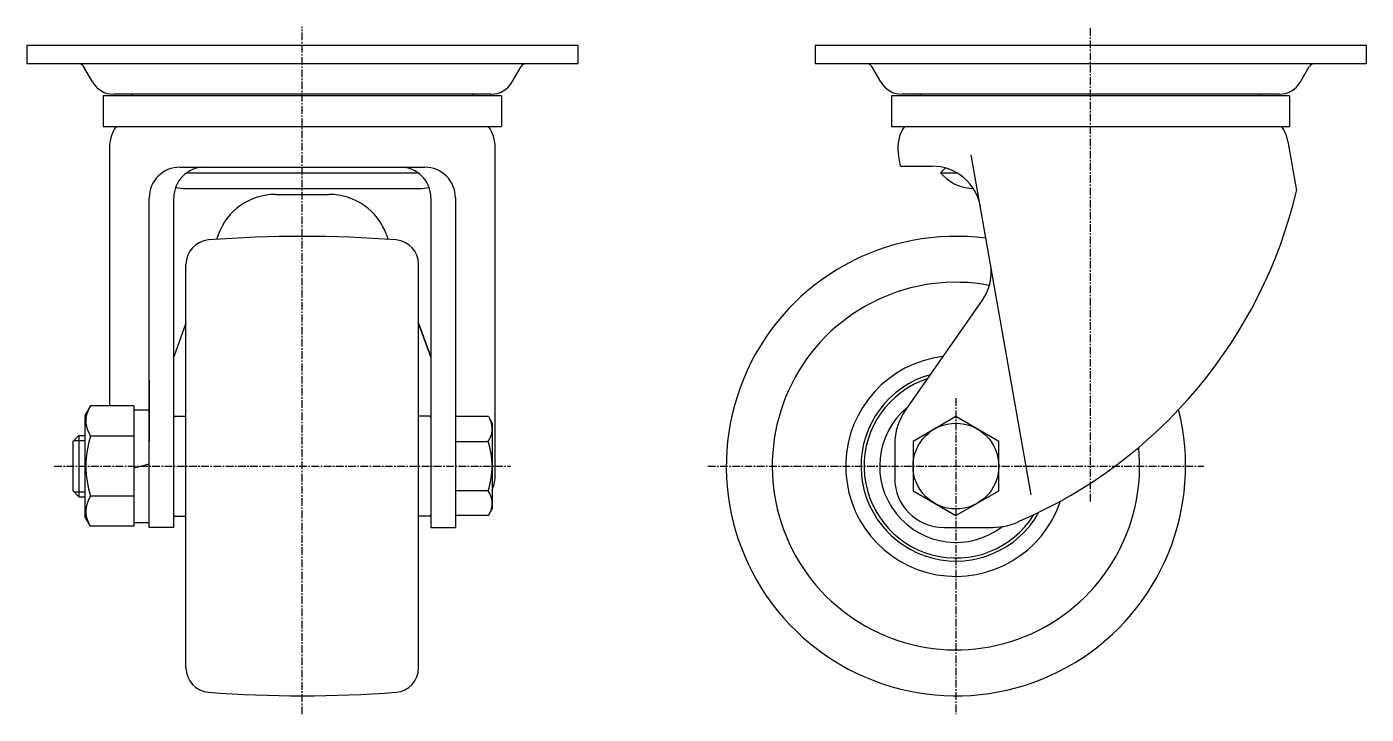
# Model space of a CAD drawing. Extents: x -2637 to -2415, y -360 to 77.
# Drawn here: x -2637 to -2418.2, y -200.4 to -88.2 of the extents above; entities that cross this region are included whole.
import ezdxf

# ---------------------------------------------------------------- set-up
doc = ezdxf.new("R2010")
doc.units = 0
doc.linetypes.add('CENTER', pattern=[2, 1.25, -0.25, 0.25, -0.25])
doc.layers.get('0').update_dxf_attribs({"linetype": 'CONTINUOUS'})
doc.layers.add('CENTER', color=1, linetype='CENTER')

msp = doc.modelspace()

# ---------------------------------------------------------------- linework, layer by layer
at = {"color": 7, "linetype": 'CONTINUOUS'}
for p, q in [((-2636.98, -91.18), (-2546.98, -91.18)), ((-2636.98, -91.18), (-2636.98, -94.18)), ((-2546.98, -91.18), (-2546.98, -94.18)), ((-2508.24, -91.18), (-2418.24, -91.18)), ((-2508.24, -91.18), (-2508.24, -94.18)), ((-2418.24, -91.18), (-2418.24, -94.18)), ((-2636.98, -94.18), (-2546.98, -94.18)), ((-2626.24, -97.18), (-2627.69, -94.68)), ((-2557.71, -97.18), (-2556.26, -94.68)), ((-2508.24, -94.18), (-2418.24, -94.18)), ((-2497.51, -97.18), (-2498.95, -94.68)), ((-2428.97, -97.18), (-2427.53, -94.68)), ((-2559.47, -99.46), (-2624.48, -99.46)), ((-2624.48, -99.46), (-2624.48, -104.46)), ((-2561.17, -99.18), (-2622.78, -99.18)), ((-2619.7, -99.18), (-2619.98, -99.46)), ((-2564.25, -99.18), (-2563.97, -99.46)), ((-2559.47, -99.46), (-2559.47, -104.46)), ((-2430.74, -99.46), (-2495.74, -99.46)), ((-2495.74, -99.46), (-2495.74, -104.46)), ((-2432.44, -99.18), (-2494.04, -99.18)), ((-2490.96, -99.18), (-2491.24, -99.46)), ((-2435.52, -99.18), (-2435.24, -99.46)), ((-2430.74, -99.46), (-2430.74, -104.46)), ((-2624.48, -104.46), (-2559.47, -104.46)), ((-2495.74, -104.46), (-2430.74, -104.46)), ((-2431.03, -106.88), (-2429.61, -114.92)), ((-2623.48, -107.92), (-2623.48, -150.06)), ((-2560.48, -161.25), (-2560.48, -107.92)), ((-2494.29, -110.92), (-2494.64, -108.96)), ((-2472.95, -164.59), (-2482.74, -109.05)), ((-2611.98, -111.09), (-2571.98, -111.09)), ((-2494.29, -110.92), (-2489.12, -110.92)), ((-2487.74, -112.03), (-2486.93, -111.22)), ((-2610.89, -112.03), (-2573.06, -112.03)), ((-2487.74, -112.03), (-2487.24, -112.53)), ((-2487.74, -112.03), (-2485.06, -112.03)), ((-2611.03, -114.58), (-2572.93, -114.58)), ((-2596.32, -115.53), (-2587.63, -115.53)), ((-2616.98, -169.88), (-2616.98, -116.09)), ((-2612.98, -169.88), (-2612.98, -116.09)), ((-2570.98, -116.09), (-2570.98, -169.88)), ((-2566.98, -116.09), (-2566.98, -169.88)), ((-2605.72, -122.11), (-2605.99, -122.87)), ((-2578.24, -122.11), (-2577.96, -122.87)), ((-2610.98, -192.8), (-2610.98, -126.95)), ((-2572.98, -192.8), (-2572.98, -126.95)), ((-2480.93, -132.79), (-2493.43, -150.64)), ((-2610.98, -136.56), (-2612.98, -142.06)), ((-2572.98, -136.56), (-2570.98, -142.06)), ((-2572.98, -136.65), (-2570.98, -142.14)), ((-2616.98, -145.88), (-2616.98, -155.88)), ((-2626.57, -150.06), (-2627.48, -151.63)), ((-2619.48, -150.06), (-2626.57, -150.06)), ((-2619.48, -150.06), (-2619.48, -169.69)), ((-2619.48, -150.68), (-2616.98, -150.68)), ((-2627.48, -151.63), (-2627.48, -168.13)), ((-2612.78, -151.73), (-2610.98, -151.73)), ((-2612.78, -151.73), (-2610.98, -151.73)), ((-2571.18, -151.73), (-2572.98, -151.73)), ((-2571.18, -151.73), (-2572.98, -151.73)), ((-2561.6, -151.79), (-2566.98, -151.79)), ((-2561.6, -151.79), (-2560.98, -152.88)), ((-2560.98, -152.88), (-2560.98, -166.88)), ((-2629.48, -155.88), (-2628.48, -154.88)), ((-2628.48, -154.88), (-2628.48, -164.88)), ((-2628.48, -154.88), (-2627.48, -154.88)), ((-2619.48, -154.97), (-2626.57, -154.97)), ((-2629.48, -155.88), (-2629.48, -163.88)), ((-2566.98, -155.84), (-2561.6, -155.84)), ((-2495.24, -156.39), (-2495.24, -161.88)), ((-2616.98, -159.54), (-2619.48, -160.21)), ((-2629.48, -163.88), (-2628.48, -164.88)), ((-2561.6, -163.92), (-2566.98, -163.92)), ((-2628.48, -164.88), (-2627.48, -164.88)), ((-2619.48, -164.78), (-2626.57, -164.78)), ((-2626.57, -169.69), (-2627.48, -168.13)), ((-2612.78, -168.03), (-2610.98, -168.03)), ((-2571.18, -168.03), (-2572.98, -168.03)), ((-2561.6, -167.96), (-2566.98, -167.96)), ((-2561.6, -167.96), (-2560.98, -166.88)), ((-2619.48, -169.69), (-2626.57, -169.69)), ((-2619.48, -169.08), (-2616.98, -169.08)), ((-2612.98, -169.88), (-2616.98, -169.88)), ((-2570.98, -169.88), (-2566.98, -169.88)), ((-2487.24, -169.88), (-2479.24, -169.88))]:
    msp.add_line(p, q, dxfattribs=at)
at = {"color": 3, "linetype": 'CONTINUOUS'}
for p, q in [((-2629.29, -155.69), (-2627.48, -155.69)), ((-2629.29, -164.06), (-2627.48, -164.06))]:
    msp.add_line(p, q, dxfattribs=at)
at = {"color": 7, "linetype": 'CONTINUOUS'}
msp.add_lwpolyline([(-2478.24, -155.84), (-2485.24, -151.79), (-2492.24, -155.84), (-2492.24, -163.92), (-2485.24, -167.96), (-2478.24, -163.92)], close=True, dxfattribs=at)
msp.add_circle((-2485.24, -159.88), 7, dxfattribs=at)
for centre, radius, start, end in [((-2628.55, -95.18), 1, 30, 90), ((-2555.4, -95.18), 1, 90, 150), ((-2499.82, -95.18), 1, 30, 90), ((-2426.66, -95.18), 1, 90, 150), ((-2622.78, -95.18), 4, 210, 270), ((-2561.17, -95.18), 4, 270, 330), ((-2494.04, -95.18), 4, 210, 270), ((-2432.44, -95.18), 4, 270, 330), ((-2617.48, -107.92), 6, 144.7998, 180), ((-2566.48, -107.92), 6, 0, 35.2002), ((-2488.73, -107.92), 6, 144.7998, 190), ((-2436.94, -107.92), 6, 10, 35.2002), ((-2611.98, -116.09), 5, 90, 180), ((-2607.98, -116.09), 5, 90, 180), ((-2575.98, -116.09), 5, 0, 90), ((-2571.98, -116.09), 5, 0, 90), ((-2489.12, -118.92), 8, 10, 90), ((-2482.29, -107.58), 7, 225, 269.0765), ((-2611.03, -107.58), 7, 256.3699, 270), ((-2596.32, -125.53), 10, 90, 160), ((-2587.63, -125.53), 10, 20, 90), ((-2572.93, -107.58), 7, 270, 283.6301), ((-2505.86, -96.92), 78.34, 293.3684, 346.7138), ((-2591.98, -322.38), 200, 85.6108, 94.3892), ((-2485.24, -159.88), 37.5, 82.48, 14.1882), ((-2606.98, -126.95), 4, 94.3892, 180), ((-2576.98, -126.95), 4, 0, 85.6108), ((-2487.48, -128.2), 8, 325, 10), ((-2485.24, -159.88), 30, 79.527, 5.8147), ((-2485.24, -159.88), 18, 96.8424, 341.4744), ((-2485.24, -159.88), 15.5, 105.7759, 330.9006), ((-2485.24, -159.88), 15, 108.178, 328.1143), ((-2622.99, -152.52), 4.34, 154.3842, 214.3842), ((-2485.24, -159.88), 12.45, 129.679, 307.5257), ((-2485.24, -156.38), 10, 145, 180), ((-2612.78, -151.93), 0.2, 90, 180), ((-2612.78, -151.93), 0.2, 90, 180), ((-2571.18, -151.93), 0.2, 0, 90), ((-2571.18, -151.93), 0.2, 0, 90), ((-2564.56, -153.81), 3.58, 325.6691, 25.6691), ((-2611.09, -159.88), 16.24, 162.412, 197.588), ((-2574.36, -159.88), 13.38, 342.42, 17.58), ((-2566.98, -161.25), 6.5, 337.3801, 0), ((-2564.56, -165.94), 3.58, 334.3309, 34.3309), ((-2487.24, -161.88), 8, 180, 270), ((-2622.99, -167.24), 4.34, 145.6158, 205.6158), ((-2612.78, -167.83), 0.2, 180, 270), ((-2571.18, -167.83), 0.2, 270, 0), ((-2479.24, -159.88), 10, 270, 296.4628), ((-2606.98, -192.8), 4, 180, 265.6108), ((-2576.98, -192.8), 4, 274.3892, 0), ((-2591.98, 2.62), 200, 265.6108, 274.3892)]:
    msp.add_arc(centre, radius, start, end, dxfattribs=at)
at = {"layer": 'CENTER', "color": 1, "linetype": 'CENTER'}
for p, q in [((-2591.98, -200.38), (-2591.98, -88.18)), ((-2463.24, -165.65), (-2463.24, -88.18)), ((-2485.24, -148.79), (-2485.24, -200.38)), ((-2632.48, -159.88), (-2557.98, -159.88)), ((-2525.74, -159.88), (-2444.74, -159.88))]:
    msp.add_line(p, q, dxfattribs=at)

doc.saveas('drawing.dxf')
